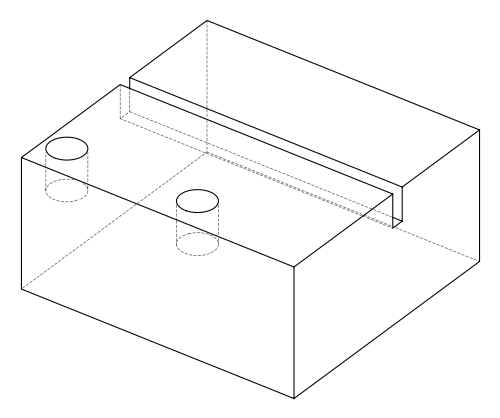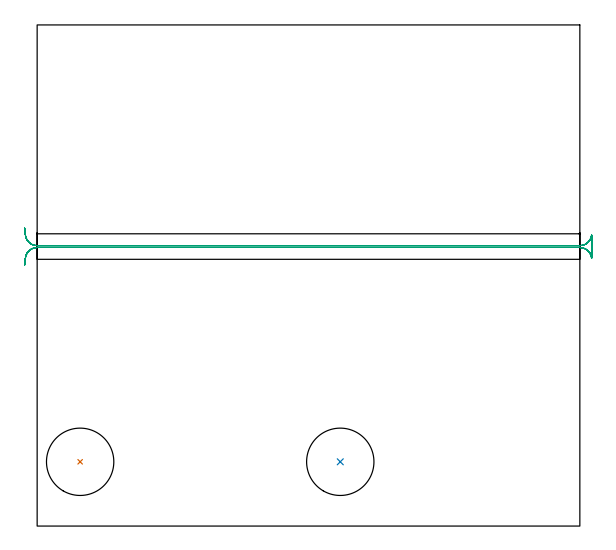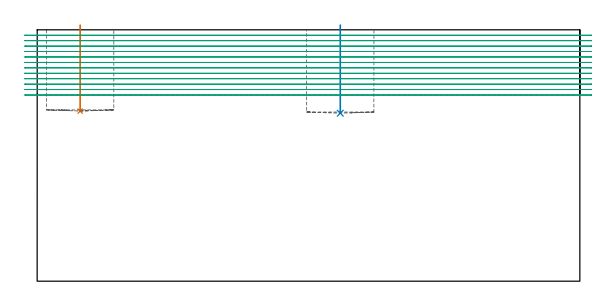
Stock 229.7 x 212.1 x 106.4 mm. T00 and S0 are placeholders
(PLAN: 3 operations, 1 tool changes, 12.6 min)
(1 INDEXABLE_INSERT_DRILL_BLIND_HOLE_FROM_SOLID | STEP1POCKET | NXT0302_028 | 0.15 min | 21724 mm3)
(2 INDEXABLE_INSERT_DRILL_BLIND_HOLE_FROM_SOLID_1 | STEP1POCKET_1 | NXT0302_028 | 0.15 min | 22298 mm3)
(3 MILL_RECTANGULAR_SLOT | SLOT_RECTANGULAR | NXT0201_013 | Follow Part, ap 2.5, ae 75% | 12.27 min | 68472 mm3)
(TOOL NXT0302_028 | Index. Insert Drill 28.5mm [880-D2850L32-03] | D28.5 PA176 FL86 Z2)
(TOOL NXT0201_013 | ENDMILL 10mm | D10 FL30 Z4)
(OP 1 INDEXABLE_INSERT_DRILL_BLIND_HOLE_FROM_SOLID)
G17 G21 G94 G90
T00 M6
G54
G17 G0 G90 X18.2 Y27.2 S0 M3
G43 Z116.4 H1
G94 G81 G98 Z72. F250. R108.4
G80
M5
M2
(OP 2 INDEXABLE_INSERT_DRILL_BLIND_HOLE_FROM_SOLID_1)
G17 G21 G94 G90
T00 M6
G54
G17 G0 G90 X128.3 Y27.2 S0 M3
G43 Z116.4 H1
G94 G81 G98 Z71.1 F250. R108.4
G80
M5
M2
(OP 3 MILL_RECTANGULAR_SLOT)
G17 G21 G94 G90
T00 M6
G54
G17 G0 G90 X-5.298 Y110.465 S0 M3
G43 Z116.4 H0
Z104.1
G94 G1 X-4.97 Y113.447 F250.
G2 X0. Y117.9 R5. F500.
G1 X229.7
G2 X234.67 Y113.447 R5.
G1 X234.7
Y123.153
X234.67
G2 X229.7 Y118.7 R5.
G1 X0.
G2 X-4.97 Y123.153 R5.
G1 X-5.298 Y126.135 F250.
G0 Y110.465 Z101.8
G1 X-4.97 Y113.447
G2 X0. Y117.9 R5. F500.
G1 X229.7
G2 X234.67 Y113.447 R5.
G1 X234.7
Y123.153
X234.67
G2 X229.7 Y118.7 R5.
G1 X0.
G2 X-4.97 Y123.153 R5.
G1 X-5.298 Y126.135 F250.
G0 Y110.465 Z99.5
G1 X-4.97 Y113.447
G2 X0. Y117.9 R5. F500.
G1 X229.7
G2 X234.67 Y113.447 R5.
G1 X234.7
Y123.153
X234.67
G2 X229.7 Y118.7 R5.
G1 X0.
G2 X-4.97 Y123.153 R5.
G1 X-5.298 Y126.135 F250.
G0 Y110.465 Z97.2
G1 X-4.97 Y113.447
G2 X0. Y117.9 R5. F500.
G1 X229.7
G2 X234.67 Y113.447 R5.
G1 X234.7
Y123.153
X234.67
G2 X229.7 Y118.7 R5.
G1 X0.
G2 X-4.97 Y123.153 R5.
G1 X-5.298 Y126.135 F250.
G0 Y110.465 Z94.9
G1 X-4.97 Y113.447
G2 X0. Y117.9 R5. F500.
G1 X229.7
G2 X234.67 Y113.447 R5.
G1 X234.7
Y123.153
X234.67
G2 X229.7 Y118.7 R5.
G1 X0.
G2 X-4.97 Y123.153 R5.
G1 X-5.298 Y126.135 F250.
G0 Y110.465 Z92.6
G1 X-4.97 Y113.447
G2 X0. Y117.9 R5. F500.
G1 X229.7
G2 X234.67 Y113.447 R5.
G1 X234.7
Y123.153
X234.67
G2 X229.7 Y118.7 R5.
G1 X0.
G2 X-4.97 Y123.153 R5.
G1 X-5.298 Y126.135 F250.
G0 Y110.465 Z90.3
G1 X-4.97 Y113.447
G2 X0. Y117.9 R5. F500.
G1 X229.7
G2 X234.67 Y113.447 R5.
G1 X234.7
Y123.153
X234.67
G2 X229.7 Y118.7 R5.
G1 X0.
G2 X-4.97 Y123.153 R5.
G1 X-5.298 Y126.135 F250.
G0 Y110.465 Z88.
G1 X-4.97 Y113.447
G2 X0. Y117.9 R5. F500.
G1 X229.7
G2 X234.67 Y113.447 R5.
G1 X234.7
Y123.153
X234.67
G2 X229.7 Y118.7 R5.
G1 X0.
G2 X-4.97 Y123.153 R5.
G1 X-5.298 Y126.135 F250.
G0 Y110.465 Z85.7
G1 X-4.97 Y113.447
G2 X0. Y117.9 R5. F500.
G1 X229.7
G2 X234.67 Y113.447 R5.
G1 X234.7
Y123.153
X234.67
G2 X229.7 Y118.7 R5.
G1 X0.
G2 X-4.97 Y123.153 R5.
G1 X-5.298 Y126.135 F250.
G0 Y110.465 Z83.4
G1 X-4.97 Y113.447
G2 X0. Y117.9 R5. F500.
G1 X229.7
G2 X234.67 Y113.447 R5.
G1 X234.7
Y123.153
X234.67
G2 X229.7 Y118.7 R5.
G1 X0.
G2 X-4.97 Y123.153 R5.
G1 X-5.298 Y126.135 F250.
G0 Y110.465 Z81.1
G1 X-4.97 Y113.447
G2 X0. Y117.9 R5. F500.
G1 X229.7
G2 X234.67 Y113.447 R5.
G1 X234.7
Y123.153
X234.67
G2 X229.7 Y118.7 R5.
G1 X0.
G2 X-4.97 Y123.153 R5.
G1 X-5.298 Y126.135 F250.
G0 Y110.465 Z78.8
G1 X-4.97 Y113.447
G2 X0. Y117.9 R5. F500.
G1 X229.7
G2 X234.67 Y113.447 R5.
G1 X234.7
Y123.153
X234.67
G2 X229.7 Y118.7 R5.
G1 X0.
G2 X-4.97 Y123.153 R5.
G1 X-5.298 Y126.135 F250.
G0 Z116.4
M5
M2
